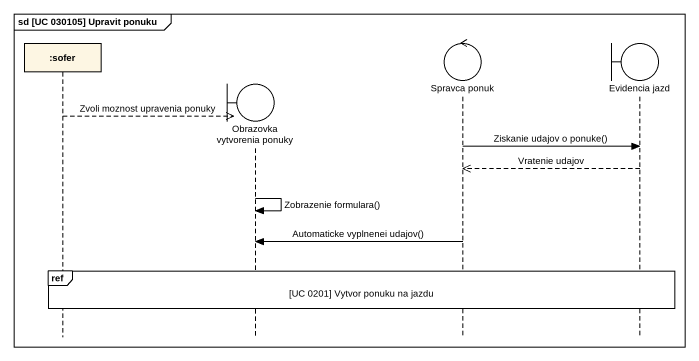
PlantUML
@startuml
mainframe sd [UC 030105] Upravit ponuku
hide footbox
participant ":sofer" as sofer
boundary "Obrazovka vytvorenia ponuky" as Obrazovka_vytvorenia_ponuky
control "Spravca ponuk" as Spravca_ponuk
boundary "Evidencia jazd" as Evidencia_jazd

sofer -->> Obrazovka_vytvorenia_ponuky ** : Zvoli moznost upravenia ponuky
Spravca_ponuk -> Evidencia_jazd : Ziskanie udajov o ponuke()
Evidencia_jazd -->> Spravca_ponuk : Vratenie udajov
Obrazovka_vytvorenia_ponuky -> Obrazovka_vytvorenia_ponuky : Zobrazenie formulara()
Spravca_ponuk -> Obrazovka_vytvorenia_ponuky : Automaticke vyplnenei udajov()
ref over sofer, Obrazovka_vytvorenia_ponuky, Spravca_ponuk, Evidencia_jazd : [UC 0201] Vytvor ponuku na jazdu
@enduml
